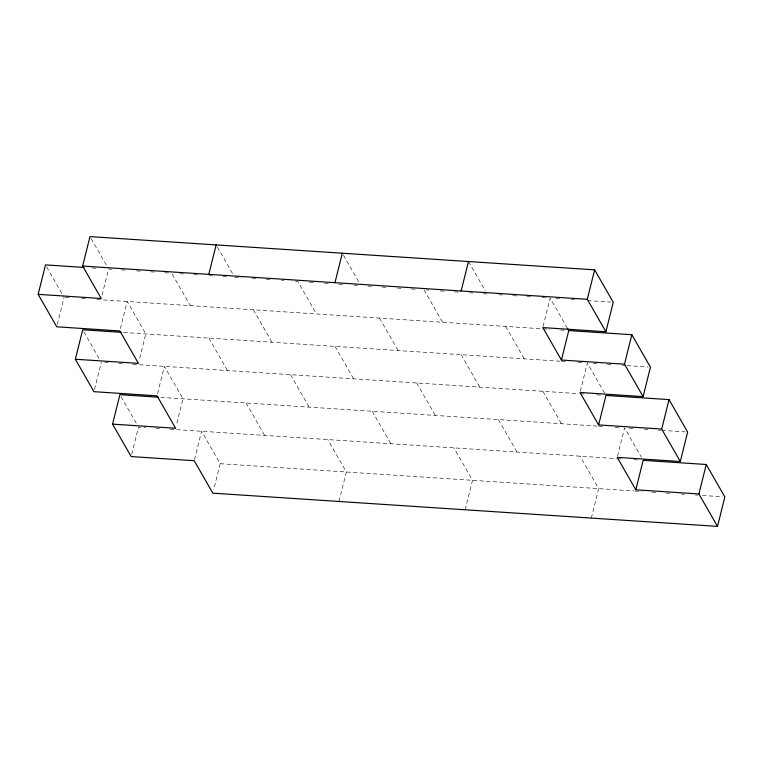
<?xml version="1.0" encoding="UTF-8"?>
<svg xmlns="http://www.w3.org/2000/svg" width="763" height="763" viewBox="0 0 763 763"><rect width="100%" height="100%" fill="white"/><g stroke="black" fill="none" stroke-linecap="round" stroke-linejoin="round"><path stroke-width="0.57" stroke-dasharray="3.81 2.86" d="M57.32 324.533L64.092 297.332M102.08 295.109L108.575 269.043L112.085 269.272M94.517 389.416L101.298 362.225M120.401 328.681L127.183 301.49L145.781 333.936L139.286 359.993M131.722 454.3L138.504 427.108L145.514 427.566M157.598 393.565L164.379 366.374L182.986 398.82L176.482 424.877M194.517 459.593L201.585 431.267L220.183 463.704L213.688 489.77M339.01 501.472L346.354 472.011L327.747 439.574M465.172 509.779L472.516 480.318L453.918 447.881M543.094 326.45L550.161 298.123L567.596 328.538M580.3 391.333L587.367 363.007L604.801 393.422M591.335 518.087L598.688 488.635L580.08 456.188M617.505 456.226L624.563 427.9L641.425 457.304M92.228 267.966L96.891 268.28M121.431 269.892L126.105 270.197M136.615 270.894L141.289 271.199M150.635 271.819L154.136 272.048M164.655 272.734L169.329 273.049M179.839 273.736L183.339 273.965M193.859 274.661L198.533 274.966M209.043 275.662L212.553 275.891M223.063 276.587L226.563 276.816M234.746 277.351L241.757 277.818M252.267 278.505L256.94 278.819M266.287 279.43L270.96 279.735M281.471 280.431L283.807 280.584M295.491 281.356L297.828 281.509L316.426 313.955M309.511 282.281L314.184 282.587M324.695 283.273L328.204 283.512M338.715 284.198L343.388 284.504M353.898 285.2L357.408 285.429M367.919 286.125L371.428 286.354M381.939 287.05L386.612 287.355M397.122 288.042L401.796 288.357M411.143 288.967L415.816 289.272M426.326 289.969L428.663 290.121M440.346 290.894L445.02 291.199M454.366 291.819L459.04 292.124M469.55 292.82L473.06 293.049M483.57 293.736L487.08 293.965M498.764 294.737L502.264 294.966M512.774 295.663L517.448 295.968M526.794 296.588L531.468 296.893M541.988 297.589L546.651 297.894M555.998 298.505L560.671 298.819M571.191 299.506L574.692 299.735M587.539 300.584L610.905 302.119M65.265 297.408L71.102 297.799M81.622 298.486L86.295 298.8M96.806 299.487L541.892 328.796M543.065 328.872L550.066 329.339M560.586 330.026L564.086 330.255M123.587 332.468L560.49 361.242M561.663 361.319L567.5 361.7M578.02 362.396L582.694 362.702M593.204 363.398L596.704 363.627M607.224 364.323L611.897 364.628M622.408 365.315L625.918 365.553M627.081 365.63L648.111 367.013M104.808 362.454L108.308 362.683M118.818 363.379L122.328 363.608M132.838 364.294L579.098 393.689M580.261 393.765L586.108 394.147M596.618 394.843L601.292 395.148M160.783 397.361L597.696 426.126M598.86 426.202L604.706 426.593M615.216 427.28L618.726 427.509M629.237 428.205L633.91 428.51M644.42 429.207L647.93 429.435M658.44 430.132L660.777 430.284M661.95 430.361L685.308 431.896M156.024 428.262L159.524 428.491M170.044 429.188L616.294 458.573M617.467 458.649L623.304 459.03M633.824 459.727L637.324 459.955M220.183 463.704L634.053 490.962M635.236 491.038L642.312 491.506M651.745 492.125L656.457 492.431M665.889 493.06L670.61 493.365M681.225 494.062L684.764 494.3M695.37 494.996L697.735 495.149M702.446 495.464L722.494 496.78M468.472 261.528L485.335 290.932M505.678 326.411L524.276 358.858M542.884 391.305L561.482 423.742M423.99 289.816L442.597 322.263M461.195 354.7L479.793 387.146M498.401 419.593L516.999 452.03M343.474 255.243L359.163 282.615M379.516 318.104L398.114 350.551M416.712 382.988L435.311 415.434M335.033 346.392L353.631 378.839M372.23 411.286L390.837 443.723M217.302 246.935L233.001 274.308M253.345 309.797L271.943 342.244M290.55 374.681L309.149 407.127M172.247 274.213L190.264 305.639M208.862 338.085L227.46 370.532M246.067 402.969L264.666 435.415M91.14 238.628L106.839 266.001M46.657 266.916L63.51 296.321M83.863 331.81L99.552 359.182M121.059 396.693L136.758 424.066"/><path stroke-width="1.14" d="M121.25 332.315L82.7 329.778L75.356 359.239L138.437 363.388L119.839 330.951L56.748 326.793L38.15 294.346L45.494 264.895L84.044 267.431M38.15 294.346L101.231 298.505L82.633 266.058L89.977 236.606L594.644 269.835L613.242 302.282L605.898 331.733L542.817 327.585L561.415 360.031L624.496 364.18L643.104 396.626L580.014 392.468L598.621 424.915L661.702 429.064L680.3 461.51L617.219 457.361L635.817 489.798L698.908 493.957L717.506 526.394L212.839 493.165L194.241 460.718L131.16 456.57L112.552 424.123L119.896 394.662L158.446 397.208M208.795 274.365L216.139 244.913M334.967 282.682L342.31 253.221M461.129 290.989L468.472 261.528M561.415 360.031L568.759 330.57L567.596 328.538M605.898 331.733L587.3 299.296L594.644 269.835M598.621 424.915L605.965 395.453L669.046 399.612L687.644 432.049L680.3 461.51M624.496 364.18L631.84 334.719L568.759 330.57M643.104 396.626L650.448 367.165L631.84 334.719M635.817 489.798L643.161 460.337L706.252 464.495L724.85 496.942L717.506 526.394M661.702 429.064L669.046 399.612M698.908 493.957L706.252 464.495M82.633 266.058L587.3 299.296M112.552 424.123L175.633 428.281L157.035 395.835L93.954 391.686L75.356 359.239"/></g></svg>
